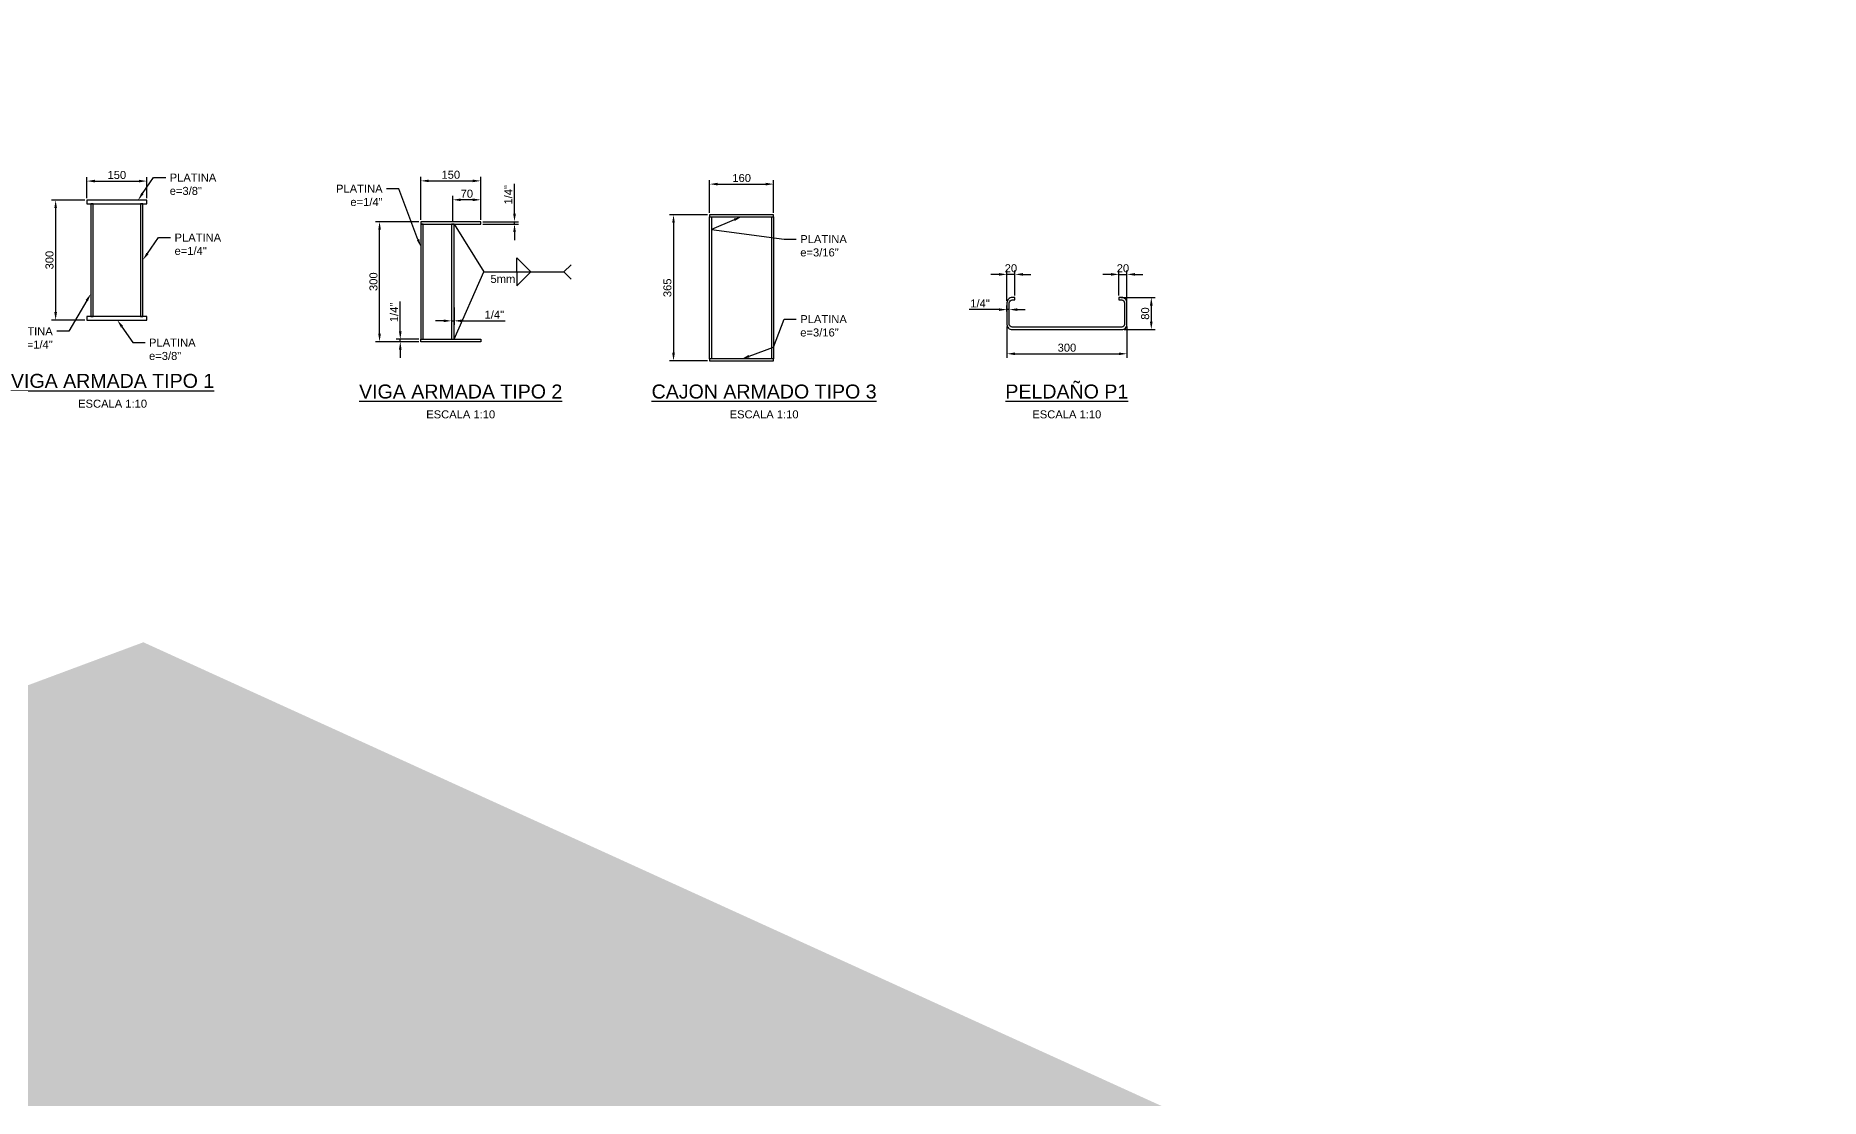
# Model space of a CAD drawing. Header units: millimetres. Extents: x -1367288 to 157996, y -18171 to 61708.
# Drawn here: x 15798 to 20259, y 16647 to 19303 of the extents above; entities that cross this region are included whole.
import ezdxf
from ezdxf import colors
from ezdxf.entities.mleader import LeaderData, LeaderLine
from ezdxf.enums import TextEntityAlignment as Align
from ezdxf.math import Vec2, Vec3

# ---------------------------------------------------------------- set-up
doc = ezdxf.new("R2010")
doc.units = ezdxf.units.MM
doc.header["$LTSCALE"] = 0.3
for name, color, linetype in [('EE-COTAS', 1, 'Continuous'), ('EE-TEXTO 1', 4, 'Continuous'), ('EE-TEXTO 2', 2, 'Continuous'), ('EE-V ARMADA TIPO 4', 223, 'Continuous'), ('SIM-COTAS', 1, 'Continuous'), ('SIM-PELDAÑOS', 5, 'Continuous'), ('SIM-PLATINAS', 2, 'Continuous'), ('SIM-PTE 300x1-4x150x3-8', 42, 'Continuous'), ('SIM-TUBO 365x160x3-16', 83, 'Continuous')]:
    doc.layers.add(name, color=color, linetype=linetype)
doc.styles.add('ARIAL EE', font='arial.ttf')
doc.styles.get("Standard").update_dxf_attribs({"font": 'arial.ttf'})
doc.dimstyles.new('EE 1_STANDAR', dxfattribs={"dimtxt": 2, "dimasz": 2, "dimexe": 1, "dimexo": 0.5, "dimgap": 0.5, "dimtad": 1, "dimdec": 0, "dimdsep": 46, "dimtxsty": 'ARIAL EE', "dimcen": 1.5, "dimclrd": 256, "dimclre": 256, "dimclrt": 2, "dimadec": 0, "dimazin": 0, "dimtfac": 1, "dimtdec": 0, "dimtix": 1, "dimtmove": 0, "dimatfit": 2, "dimfxl": 1, "dimlwd": -1, "dimlwe": -1, "dimarcsym": 0})

# ---------------------------------------------------------------- blocks, each defined once
blk = doc.blocks.new('*D251')
at = {"layer": 'SIM-COTAS', "transparency": 16777216}
for p, q in [((16756, 18838.3), (16647.9, 18838.3)), ((16657.9, 18558.3), (16657.9, 18818.3)), ((16756, 18538.3), (16647.9, 18538.3))]:
    blk.add_line(p, q, dxfattribs=at)
for points in [[(16654.6, 18818.3), (16661.2, 18818.3), (16657.9, 18838.3)], [(16654.6, 18558.3), (16661.2, 18558.3), (16657.9, 18538.3)]]:
    blk.add_solid(points, dxfattribs=at)
at = {"layer": 'SIM-COTAS', "color": 2, "transparency": 16777216, "insert": (16642.7, 18688.3), "char_height": 20, "attachment_point": 5, "rotation": 90, "style": 'ARIAL EE'}
blk.add_mtext('300', dxfattribs=at)
blk = doc.blocks.new('*D248')
at = {"layer": 'SIM-COTAS', "transparency": 16777216}
for p, q in [((16761, 18843.3), (16761, 18950.3)), ((16781, 18940.3), (16891, 18940.3)), ((16911, 18843.3), (16911, 18950.3))]:
    blk.add_line(p, q, dxfattribs=at)
for points in [[(16781, 18943.6), (16781, 18937), (16761, 18940.3)], [(16891, 18943.6), (16891, 18937), (16911, 18940.3)]]:
    blk.add_solid(points, dxfattribs=at)
at = {"layer": 'SIM-COTAS', "color": 2, "transparency": 16777216, "insert": (16836, 18955.5), "char_height": 20, "attachment_point": 5, "style": 'ARIAL EE'}
blk.add_mtext('150', dxfattribs=at)
blk = doc.blocks.new('*D247')
at = {"layer": 'SIM-COTAS', "transparency": 16777216}
for p, q in [((16995.2, 18858.3), (16995.2, 18932.7)), ((16916, 18838.3), (17005.2, 18838.3)), ((16916, 18832.3), (17005.2, 18832.3)), ((16995.2, 18832.3), (16995.2, 18838.3)), ((16995.2, 18812.3), (16995.2, 18792.3))]:
    blk.add_line(p, q, dxfattribs=at)
for points in [[(16991.9, 18858.3), (16998.6, 18858.3), (16995.2, 18838.3)], [(16991.9, 18812.3), (16998.6, 18812.3), (16995.2, 18832.3)]]:
    blk.add_solid(points, dxfattribs=at)
at = {"layer": 'SIM-COTAS', "color": 2, "transparency": 16777216, "insert": (16979.9, 18905.5), "char_height": 20, "attachment_point": 5, "rotation": 90, "style": 'ARIAL EE'}
blk.add_mtext('1/4"', dxfattribs=at)
blk = doc.blocks.new('*D250')
at = {"layer": 'SIM-COTAS', "transparency": 16777216}
for p, q in [((16709.7, 18564.3), (16709.7, 18638.7)), ((16756, 18544.3), (16699.7, 18544.3)), ((16756, 18538.3), (16699.7, 18538.3)), ((16709.7, 18538.3), (16709.7, 18544.3)), ((16709.7, 18518.3), (16709.7, 18498.3))]:
    blk.add_line(p, q, dxfattribs=at)
for points in [[(16706.3, 18564.3), (16713, 18564.3), (16709.7, 18544.3)], [(16706.3, 18518.3), (16713, 18518.3), (16709.7, 18538.3)]]:
    blk.add_solid(points, dxfattribs=at)
at = {"layer": 'SIM-COTAS', "color": 2, "transparency": 16777216, "insert": (16694.3, 18611.5), "char_height": 20, "attachment_point": 5, "rotation": 90, "style": 'ARIAL EE'}
blk.add_mtext('1/4"', dxfattribs=at)
blk = doc.blocks.new('*D249')
at = {"layer": 'SIM-COTAS', "transparency": 16777216}
for p, q in [((16838, 18623.4), (16838, 18580.4)), ((16844, 18623.4), (16844, 18580.4)), ((16818, 18590.4), (16798, 18590.4)), ((16838, 18590.4), (16844, 18590.4)), ((16864, 18590.4), (16972, 18590.4))]:
    blk.add_line(p, q, dxfattribs=at)
for points in [[(16818, 18593.8), (16818, 18587.1), (16838, 18590.4)], [(16864, 18593.8), (16864, 18587.1), (16844, 18590.4)]]:
    blk.add_solid(points, dxfattribs=at)
at = {"layer": 'SIM-COTAS', "color": 2, "transparency": 16777216, "insert": (16944.8, 18605.8), "char_height": 20, "attachment_point": 5, "style": 'ARIAL EE'}
blk.add_mtext('1/4"', dxfattribs=at)
blk = doc.blocks.new('TÍTULO')
at = {"layer": 'EE-TEXTO 1', "style": 'ARIAL EE'}
blk.add_attdef('%%UVISTAENPLANTA', text='', height=3.5, dxfattribs=at).set_placement((-0.54, 3.5), align=Align.CENTER)
at = {"layer": 'EE-TEXTO 2', "style": 'ARIAL EE'}
for tag, p in [('SUBTITULO', (-0.77, -1.27)), ('ESCALA1:100', (-0.32, -5.15))]:
    blk.add_attdef(tag, text='', height=2, dxfattribs=at).set_placement(p, align=Align.CENTER)
blk = doc.blocks.new('AWS-FILL')
for p, q in [((0, 0), (20, 0)), ((8.25, -3.5), (11.75, 0)), ((8.25, 0), (8.25, -3.5))]:
    blk.add_line(p, q)
at = {"layer": 'EE-TEXTO 2', "style": 'ARIAL EE', "flags": 12}
blk.add_attdef('VALOR_SOLDADURA', text='', height=2, dxfattribs=at).set_placement((7.83, -2.73), align=Align.RIGHT)
blk.add_attdef('DE-TANTO-CADA-TANTO', (12.68, -2.68), '', height=2, dxfattribs=at)
blk = doc.blocks.new('OBSERVACION')
for q in [(1.78, 1.78), (1.78, -1.78)]:
    blk.add_line((0, 0), q)
at = {"layer": 'EE-TEXTO 2', "style": 'ARIAL EE', "flags": 4}
blk.add_attdef('OBSERVACION', (2.3, -1.07), '', height=2, dxfattribs=at)
blk = doc.blocks.new('*D246')
at = {"layer": 'SIM-COTAS', "transparency": 16777216}
for p, q in [((16841, 18837.3), (16841, 18903)), ((16891, 18893), (16861, 18893)), ((16911, 18843.3), (16911, 18903))]:
    blk.add_line(p, q, dxfattribs=at)
for points in [[(16861, 18896.3), (16861, 18889.7), (16841, 18893)], [(16891, 18896.3), (16891, 18889.7), (16911, 18893)]]:
    blk.add_solid(points, dxfattribs=at)
at = {"layer": 'SIM-COTAS', "color": 2, "transparency": 16777216, "insert": (16876, 18908.2), "char_height": 20, "attachment_point": 5, "style": 'ARIAL EE'}
blk.add_mtext('70', dxfattribs=at)
blk = doc.blocks.new('*D252')
at = {"layer": 'SIM-COTAS', "transparency": 16777216}
for p, q in [((15926.2, 18897.2), (15926.2, 18949.8)), ((15946.2, 18939.8), (16056.2, 18939.8)), ((16076.2, 18897.2), (16076.2, 18949.8))]:
    blk.add_line(p, q, dxfattribs=at)
for points in [[(15946.2, 18943.1), (15946.2, 18936.4), (15926.2, 18939.8)], [(16056.2, 18943.1), (16056.2, 18936.4), (16076.2, 18939.8)]]:
    blk.add_solid(points, dxfattribs=at)
at = {"layer": 'SIM-COTAS', "color": 2, "transparency": 16777216, "insert": (16001.2, 18955), "char_height": 20, "attachment_point": 5, "style": 'ARIAL EE'}
blk.add_mtext('150', dxfattribs=at)
blk = doc.blocks.new('*D253')
at = {"layer": 'SIM-COTAS', "transparency": 16777216}
for p, q in [((15921.2, 18892.2), (15838.2, 18892.2)), ((15848.2, 18872.2), (15848.2, 18612.2)), ((15921.2, 18592.2), (15838.2, 18592.2))]:
    blk.add_line(p, q, dxfattribs=at)
for points in [[(15844.8, 18872.2), (15851.5, 18872.2), (15848.2, 18892.2)], [(15844.8, 18612.2), (15851.5, 18612.2), (15848.2, 18592.2)]]:
    blk.add_solid(points, dxfattribs=at)
at = {"layer": 'SIM-COTAS', "color": 2, "transparency": 16777216, "insert": (15832.9, 18742.2), "char_height": 20, "attachment_point": 5, "rotation": 90, "style": 'ARIAL EE'}
blk.add_mtext('300', dxfattribs=at)
blk = doc.blocks.new('*D254')
at = {"layer": 'SIM-COTAS', "transparency": 16777216}
for p, q in [((18226.1, 18576.7), (18226.1, 18498.1)), ((18526.1, 18576.7), (18526.1, 18498.1)), ((18246.1, 18508.1), (18506.1, 18508.1))]:
    blk.add_line(p, q, dxfattribs=at)
for points in [[(18246.1, 18511.4), (18246.1, 18504.8), (18226.1, 18508.1)], [(18506.1, 18511.4), (18506.1, 18504.8), (18526.1, 18508.1)]]:
    blk.add_solid(points, dxfattribs=at)
at = {"layer": 'SIM-COTAS', "color": 2, "transparency": 16777216, "insert": (18376.1, 18523.3), "char_height": 20, "attachment_point": 5, "style": 'ARIAL EE'}
blk.add_mtext('300', dxfattribs=at)
blk = doc.blocks.new('*D255')
at = {"layer": 'SIM-COTAS', "transparency": 16777216}
for p, q in [((18511.1, 18648.7), (18597, 18648.7)), ((18587, 18628.7), (18587, 18588.7)), ((18519.5, 18568.7), (18597, 18568.7))]:
    blk.add_line(p, q, dxfattribs=at)
for points in [[(18583.6, 18628.7), (18590.3, 18628.7), (18587, 18648.7)], [(18583.6, 18588.7), (18590.3, 18588.7), (18587, 18568.7)]]:
    blk.add_solid(points, dxfattribs=at)
at = {"layer": 'SIM-COTAS', "color": 2, "transparency": 16777216, "insert": (18571.8, 18608.7), "char_height": 20, "attachment_point": 5, "rotation": 90, "style": 'ARIAL EE'}
blk.add_mtext('80', dxfattribs=at)
blk = doc.blocks.new('*D256')
at = {"layer": 'SIM-COTAS', "transparency": 16777216}
for p, q in [((18206.1, 18618.5), (18131.7, 18618.5)), ((18226.1, 18613.7), (18226.1, 18628.5)), ((18232.1, 18618.5), (18226.1, 18618.5)), ((18232.1, 18613.7), (18232.1, 18628.5)), ((18252.1, 18618.5), (18272.1, 18618.5))]:
    blk.add_line(p, q, dxfattribs=at)
for points in [[(18206.1, 18621.8), (18206.1, 18615.2), (18226.1, 18618.5)], [(18252.1, 18621.8), (18252.1, 18615.2), (18232.1, 18618.5)]]:
    blk.add_solid(points, dxfattribs=at)
at = {"layer": 'SIM-COTAS', "color": 2, "transparency": 16777216, "insert": (18158.9, 18633.9), "char_height": 20, "attachment_point": 5, "style": 'ARIAL EE'}
blk.add_mtext('1/4"', dxfattribs=at)
blk = doc.blocks.new('*D257')
at = {"layer": 'SIM-COTAS', "transparency": 16777216}
for p, q in [((18206.1, 18706.6), (18186.1, 18706.6)), ((18226.1, 18640.7), (18226.1, 18716.6)), ((18246.1, 18706.6), (18226.1, 18706.6)), ((18246.1, 18653.7), (18246.1, 18716.6)), ((18266.1, 18706.6), (18286.1, 18706.6))]:
    blk.add_line(p, q, dxfattribs=at)
for points in [[(18206.1, 18709.9), (18206.1, 18703.2), (18226.1, 18706.6)], [(18266.1, 18709.9), (18266.1, 18703.2), (18246.1, 18706.6)]]:
    blk.add_solid(points, dxfattribs=at)
at = {"layer": 'SIM-COTAS', "color": 2, "transparency": 16777216, "insert": (18236.1, 18721.8), "char_height": 20, "attachment_point": 5, "style": 'ARIAL EE'}
blk.add_mtext('20', dxfattribs=at)
blk = doc.blocks.new('*D258')
at = {"layer": 'SIM-COTAS', "transparency": 16777216}
for p, q in [((18486.1, 18706.6), (18466.1, 18706.6)), ((18506.1, 18653.7), (18506.1, 18716.6)), ((18506.1, 18706.6), (18526.1, 18706.6)), ((18526.1, 18640.7), (18526.1, 18716.6)), ((18546.1, 18706.6), (18566.1, 18706.6))]:
    blk.add_line(p, q, dxfattribs=at)
for points in [[(18486.1, 18709.9), (18486.1, 18703.2), (18506.1, 18706.6)], [(18546.1, 18709.9), (18546.1, 18703.2), (18526.1, 18706.6)]]:
    blk.add_solid(points, dxfattribs=at)
at = {"layer": 'SIM-COTAS', "color": 2, "transparency": 16777216, "insert": (18516.1, 18721.8), "char_height": 20, "attachment_point": 5, "style": 'ARIAL EE'}
blk.add_mtext('20', dxfattribs=at)
blk = doc.blocks.new('*D660')
at = {"layer": 'EE-COTAS', "transparency": 16777216}
for p, q in [((17478, 18855.5), (17382.7, 18855.5)), ((17392.7, 18835.5), (17392.7, 18510.5)), ((17478, 18490.5), (17382.7, 18490.5))]:
    blk.add_line(p, q, dxfattribs=at)
for points in [[(17389.4, 18835.5), (17396, 18835.5), (17392.7, 18855.5)], [(17389.4, 18510.5), (17396, 18510.5), (17392.7, 18490.5)]]:
    blk.add_solid(points, dxfattribs=at)
at = {"layer": 'EE-COTAS', "color": 2, "transparency": 16777216, "insert": (17377.5, 18673), "char_height": 20, "attachment_point": 5, "rotation": 90, "style": 'ARIAL EE'}
blk.add_mtext('365', dxfattribs=at)
blk = doc.blocks.new('*D659')
at = {"layer": 'EE-COTAS', "transparency": 16777216}
for p, q in [((17483, 18860.5), (17483, 18942.2)), ((17503, 18932.2), (17623, 18932.2)), ((17643, 18860.5), (17643, 18942.2))]:
    blk.add_line(p, q, dxfattribs=at)
for points in [[(17503, 18935.5), (17503, 18928.9), (17483, 18932.2)], [(17623, 18935.5), (17623, 18928.9), (17643, 18932.2)]]:
    blk.add_solid(points, dxfattribs=at)
at = {"layer": 'EE-COTAS', "color": 2, "transparency": 16777216, "insert": (17563, 18947.4), "char_height": 20, "attachment_point": 5, "style": 'ARIAL EE'}
blk.add_mtext('160', dxfattribs=at)

msp = doc.modelspace()

# ---------------------------------------------------------------- hatches: boundary and pattern name
at = {"layer": 'SIM-COTAS'}
h = msp.add_hatch(dxfattribs=at)
h.set_pattern_fill('ANGLE', color=256)
h.set_pattern_definition([(0, (0, 0), (0, 6.985), [5.08, -1.905]), (90, (0, 0), (-6.985, 4e-16), [5.08, -1.905])])
edge = h.paths.add_edge_path()
edge.add_line((16067.5, 17787), (6817.4, 14343.3))
edge.add_line((6817.4, 14343.3), (7325.6, 10420.5))
edge.add_line((7325.6, 10420.5), (17529.6, 10420.5))
edge.add_arc((5217.5, 9809.3), 12327.3, -9.54019, 2.84196, ccw=False)
edge.add_line((17374.3, 7766.2), (20929.5, 15572.8))
edge.add_line((20929.5, 15572.8), (16067.5, 17787))
edge = h.paths.add_edge_path(flags=17)
edge.add_arc((7571.2, 10829), 9966.8, 357.6514, 401.32551)

# ---------------------------------------------------------------- linework, layer by layer
at = {"layer": 'EE-V ARMADA TIPO 4'}
for points in [[(16911, 18838.3), (16761, 18838.3), (16761, 18832.3), (16911, 18832.3)], [(16844, 18832.3), (16838, 18832.3), (16838, 18544.3), (16844, 18544.3)], [(16911, 18538.3), (16761, 18538.3), (16761, 18544.3), (16911, 18544.3)]]:
    msp.add_lwpolyline(points, close=True, dxfattribs=at)
at = {"layer": 'SIM-PELDAÑOS'}
msp.add_lwpolyline([(18506.1, 18642.7), (18513.1, 18642.7, -0.414214), (18520.1, 18635.7), (18520.1, 18581.7, -0.414214), (18513.1, 18574.7), (18239.1, 18574.7, -0.414214), (18232.1, 18581.7), (18232.1, 18635.7, -0.414214), (18239.1, 18642.7), (18246.1, 18642.7), (18246.1, 18648.7), (18239.1, 18648.7, 0.414214), (18226.1, 18635.7), (18226.1, 18581.7, 0.414214), (18239.1, 18568.7), (18513.1, 18568.7, 0.414214), (18526.1, 18581.7), (18526.1, 18635.7, 0.414214), (18513.1, 18648.7), (18506.1, 18648.7)], format="xyb", close=True, dxfattribs=at)
at = {"layer": 'SIM-PLATINAS'}
msp.add_lwpolyline([(16767, 18832.3), (16761, 18832.3), (16761, 18544.3), (16767, 18544.3)], close=True, dxfattribs=at)
at = {"layer": 'SIM-PTE 300x1-4x150x3-8', "elevation": 0.6}
for points in [[(15926.2, 18882.7), (16076.2, 18882.7), (16076.2, 18892.2), (15926.2, 18892.2)], [(15936.2, 18601.7), (15942.2, 18601.7), (15942.2, 18882.7), (15936.2, 18882.7)], [(16060.2, 18601.7), (16066.2, 18601.7), (16066.2, 18882.7), (16060.2, 18882.7)], [(15926.2, 18592.2), (16076.2, 18592.2), (16076.2, 18601.7), (15926.2, 18601.7)]]:
    msp.add_lwpolyline(points, close=True, dxfattribs=at)
at = {"layer": 'SIM-TUBO 365x160x3-16'}
for points in [[(17643, 18855.5), (17483, 18855.5), (17483, 18850.8), (17643, 18850.8)], [(17487.7, 18495.2), (17483, 18495.2), (17483, 18850.8), (17487.7, 18850.8)], [(17643, 18495.2), (17638.3, 18495.2), (17638.3, 18850.8), (17643, 18850.8)], [(17643, 18495.2), (17483, 18495.2), (17483, 18490.5), (17643, 18490.5)]]:
    msp.add_lwpolyline(points, close=True, dxfattribs=at)

# ---------------------------------------------------------------- block references
at = {"layer": 'EE-TEXTO 1'}
ref = msp.add_blockref('TÍTULO', (15990.5, 18440.4, 0.6), dxfattribs=dict(at, xscale=10, yscale=10, zscale=10))
ref.add_attrib('%%UTÍTULO', '%%UVIGA ARMADA TIPO 1', dxfattribs={"height": 35, "style": 'ARIAL EE'}).set_placement((15990.5, 18440.4, 0.6), align=Align.MIDDLE_CENTER)
ref.add_attrib('ESCALA', 'ESCALA 1:10', dxfattribs={"layer": 'EE-TEXTO 2', "height": 20, "style": 'ARIAL EE'}).set_placement((15990.5, 18383.4, 0.6), align=Align.MIDDLE_CENTER)
ref = msp.add_blockref('TÍTULO', (16860.7, 18413.8), dxfattribs=dict(at, xscale=10, yscale=10, zscale=10))
ref.add_attrib('%%UTÍTULO', '%%UVIGA ARMADA TIPO 2', dxfattribs={"height": 35, "style": 'ARIAL EE'}).set_placement((16860.7, 18413.8), align=Align.MIDDLE_CENTER)
ref.add_attrib('ESCALA', 'ESCALA 1:10', dxfattribs={"layer": 'EE-TEXTO 2', "height": 20, "style": 'ARIAL EE'}).set_placement((16860.7, 18356.7), align=Align.MIDDLE_CENTER)
ref = msp.add_blockref('TÍTULO', (17619.1, 18413.8), dxfattribs=dict(at, xscale=10, yscale=10, zscale=10))
ref.add_attrib('%%UTÍTULO', '%%UCAJON ARMADO TIPO 3', dxfattribs={"height": 35, "style": 'ARIAL EE'}).set_placement((17619.1, 18413.8), align=Align.MIDDLE_CENTER)
ref.add_attrib('ESCALA', 'ESCALA 1:10', dxfattribs={"layer": 'EE-TEXTO 2', "height": 20, "style": 'ARIAL EE'}).set_placement((17619.1, 18356.7), align=Align.MIDDLE_CENTER)
ref = msp.add_blockref('TÍTULO', (18375.8, 18413.8), dxfattribs=dict(at, xscale=10, yscale=10, zscale=10))
ref.add_attrib('%%UTÍTULO', '%%UPELDAÑO P1', dxfattribs={"height": 35, "style": 'ARIAL EE'}).set_placement((18375.8, 18413.8), align=Align.MIDDLE_CENTER)
ref.add_attrib('ESCALA', 'ESCALA 1:10', dxfattribs={"layer": 'EE-TEXTO 2', "height": 20, "style": 'ARIAL EE'}).set_placement((18375.8, 18356.7), align=Align.MIDDLE_CENTER)
at = {"layer": 'SIM-COTAS', "xscale": -10, "yscale": 10, "zscale": 10, "rotation": 180}
msp.add_blockref('AWS-FILL', (16918.9, 18712.6), dxfattribs=at)
at = {"layer": 'SIM-COTAS', "xscale": 10, "yscale": 10, "zscale": 10}
msp.add_blockref('AWS-FILL', (16918.9, 18712.6), dxfattribs=at).add_auto_attribs({'VALOR_SOLDADURA': '5mm'})
msp.add_blockref('OBSERVACION', (17118.9, 18712.6), dxfattribs=at)

# ---------------------------------------------------------------- dimensions: what is measured, and where the dimension line sits
at = {"layer": 'EE-COTAS'}
dim = msp.add_linear_dim(base=(17643, 18932.2), p1=(17483, 18855.5), p2=(17643, 18855.5), dimstyle='EE 1_STANDAR', dxfattribs=at)
dim.commit()
dim.dimension.update_dxf_attribs({"geometry": '*D659', "text_midpoint": (17563, 18932.2), "dimtype": 160})
dim = msp.add_linear_dim(base=(17392.7, 18490.5), p1=(17483, 18855.5), p2=(17483, 18490.5), angle=90, dimstyle='EE 1_STANDAR', dxfattribs=at)
dim.commit()
dim.dimension.update_dxf_attribs({"geometry": '*D660', "text_midpoint": (17392.7, 18673), "dimtype": 160})
at = {"layer": 'SIM-COTAS'}
for base, p1, p2, picture, middle in [((16076.2, 18939.8, 0.6), (15926.2, 18892.2, 0.6), (16076.2, 18892.2, 0.6), '*D252', (16001.2, 18939.8, 0.6)), ((16911, 18940.3), (16761, 18838.3), (16911, 18838.3), '*D248', (16836, 18940.3)), ((16841, 18893), (16911, 18838.3), (16841, 18832.3), '*D246', (16876, 18893))]:
    dim = msp.add_linear_dim(base=base, p1=p1, p2=p2, dimstyle='EE 1_STANDAR', dxfattribs=at)
    dim.commit()
    dim.dimension.update_dxf_attribs({"geometry": picture, "text_midpoint": middle, "dimtype": 160})
for base, p1, p2, angle, picture, middle in [((16995.2, 18838.3), (16911, 18832.3), (16911, 18838.3), 90, '*D247', (16995.2, 18905.5)), ((16709.7, 18538.3), (16761, 18544.3), (16761, 18538.3), 270, '*D250', (16709.7, 18611.5)), ((16838, 18590.4), (16844, 18628.4), (16838, 18628.4), 180, '*D249', (16944.8, 18590.4))]:
    dim = msp.add_linear_dim(base=base, p1=p1, p2=p2, angle=angle, text='1/4"', dimstyle='EE 1_STANDAR', dxfattribs=at)
    dim.commit()
    dim.dimension.update_dxf_attribs({"geometry": picture, "text_midpoint": middle, "dimtype": 160})
for base, p1, p2, picture, middle in [((15848.2, 18592.2), (15926.2, 18892.2, 0.6), (15926.2, 18592.2, 0.6), '*D253', (15832.9, 18742.2)), ((18587, 18568.7), (18506.1, 18648.7), (18514.5, 18568.7), '*D255', (18571.8, 18608.7))]:
    dim = msp.add_linear_dim(base=base, p1=p1, p2=p2, angle=90, dimstyle='EE 1_STANDAR', dxfattribs=at)
    dim.commit()
    dim.dimension.update_dxf_attribs({"geometry": picture, "text_midpoint": middle})
dim = msp.add_linear_dim(base=(16657.9, 18838.3), p1=(16761, 18538.3), p2=(16761, 18838.3), angle=90, dimstyle='EE 1_STANDAR', dxfattribs=at)
dim.commit()
dim.dimension.update_dxf_attribs({"geometry": '*D251', "text_midpoint": (16657.9, 18688.3), "dimtype": 160})
for base, p1, p2, picture, middle in [((18226.1, 18706.6), (18246.1, 18648.7), (18226.1, 18635.7), '*D257', (18236.1, 18721.8)), ((18526.1, 18706.6), (18506.1, 18648.7), (18526.1, 18635.7), '*D258', (18516.1, 18721.8)), ((18526.1, 18508.1), (18226.1, 18581.7), (18526.1, 18581.7), '*D254', (18376.1, 18523.3))]:
    dim = msp.add_linear_dim(base=base, p1=p1, p2=p2, dimstyle='EE 1_STANDAR', dxfattribs=at)
    dim.commit()
    dim.dimension.update_dxf_attribs({"geometry": picture, "text_midpoint": middle})
dim = msp.add_linear_dim(base=(18226.1, 18618.5), p1=(18232.1, 18608.7), p2=(18226.1, 18608.7), text='1/4"', dimstyle='EE 1_STANDAR', dxfattribs=at)
dim.commit()
dim.dimension.update_dxf_attribs({"geometry": '*D256', "text_midpoint": (18158.9, 18618.5), "dimtype": 160})

# ---------------------------------------------------------------- leaders
for points, override in [([(16844, 18832.3), (16918.9, 18712.6)], {"dimscale": 0, "dimgap": 0.8, "dimtad": 1, "dimfxl": 0.0015, "dimtfill": 1}), ([(16844, 18544.3), (16918.9, 18712.6)], {"dimscale": 0, "dimgap": 0.8, "dimtad": 1})]:
    msp.add_leader(points, dimstyle='EE 1_STANDAR', override=override, dxfattribs=at)
at = {"layer": 'SIM-COTAS', "linetype": 'Continuous'}
ml = msp.add_multileader_mtext('Standard', dxfattribs=at)
ml.set_content('\\A1;\\pxt10;{\\C2;CAJON ARMADO TIPO 3}', color=256)
ml.set_leader_properties()
ml.build(insert=Vec2(0, 0))
ml.multileader.update_dxf_attribs({"dogleg_length": 0.0025, "arrow_head_size": 100, "scale": 50})
ctx = ml.context
ctx.base_point, ctx.scale, ctx.char_height, ctx.arrow_head_size, ctx.landing_gap_size, ctx.plane_origin, ctx.plane_x_axis, ctx.plane_y_axis = Vec3(847.2, 19254.3, 0.6), 50, 100, 100, 50, Vec3(3668, 2126.2, 0.6), Vec3(0.999131, -0.041672), Vec3(0.041672, 0.999131)
notes = []
notes.append((ctx, [(1, (1, 1, 0), (655.2, 19262.3, 0.6), (0.999131, -0.041672), 192.2, [(0, [(317.3, 18455.2, 0.6)], 0, [])])]))
ctx.mtext.insert, ctx.mtext.text_direction, ctx.mtext.rotation, ctx.mtext.width, ctx.mtext.defined_height, ctx.mtext.flow_direction = Vec3(899.3, 19303.1, 0.6), Vec3(0.999131, -0.041672), 6.241501, 1204.019, 411.1, 5
ml = msp.add_multileader_mtext('Standard', dxfattribs=at)
ml.set_content('\\A1;{\\C2;PLATINA\\Pe=1/4"}', color=256)
ml.set_leader_properties()
ml.build(insert=Vec2(0, 0))
ml.multileader.update_dxf_attribs({"dogleg_length": 0.0025, "arrow_head_size": 20, "scale": 10})
ctx = ml.context
ctx.base_point, ctx.scale, ctx.char_height, ctx.arrow_head_size, ctx.landing_gap_size, ctx.plane_origin = Vec3(16541.2, 18920.6), 10, 20, 20, 10, Vec3(-1812.8, 23980.6)
ctx.text_align_type = 2
notes.append((ctx, [(1, (1, 1, 0), (16705.9, 18920.6), (-1, 0), 30.4, [(0, [(16761, 18775.2)], 0, [])])]))
ctx.mtext.insert, ctx.mtext.width, ctx.mtext.defined_height, ctx.mtext.alignment, ctx.mtext.flow_direction = Vec3(16665.5, 18930.8), 117.696, 82.2, 3, 5
ml = msp.add_multileader_mtext('Standard', dxfattribs=at)
ml.set_content('\\A1;{\\C2;PLATINA\\Pe=3/8"}', color=256)
ml.set_leader_properties()
ml.build(insert=Vec2(0, 0))
ml.multileader.update_dxf_attribs({"dogleg_length": 0.0025, "arrow_head_size": 20, "scale": 10})
ctx = ml.context
ctx.base_point, ctx.scale, ctx.char_height, ctx.arrow_head_size, ctx.landing_gap_size, ctx.plane_origin = Vec3(16123.3, 18948.4, 0.6), 10, 20, 20, 10, Vec3(-2018.6, 24007.8, 0.6)
notes.append((ctx, [(0, (1, 1, 0), (16092.9, 18948.4, 0.6), (1, 0), 30.4, [(0, [(16054, 18892.2, 0.6)], 0, [])])]))
ctx.mtext.insert, ctx.mtext.width, ctx.mtext.defined_height, ctx.mtext.flow_direction = Vec3(16133.3, 18958.6, 0.6), 117.696, 82.2, 5
ml = msp.add_multileader_mtext('Standard', dxfattribs=at)
ml.set_content('\\A1;{\\C2;PLATINA\\Pe=3/16"}', color=256)
ml.set_leader_properties()
ml.build(insert=Vec2(0, 0))
ml.multileader.update_dxf_attribs({"dogleg_length": 0.0025, "arrow_head_size": 20, "scale": 10})
ctx = ml.context
ctx.base_point, ctx.scale, ctx.char_height, ctx.arrow_head_size, ctx.landing_gap_size, ctx.plane_origin = Vec3(17699.5, 18794.6), 10, 20, 20, 10, Vec3(36216.8, 23878.4)
notes.append((ctx, [(1, (1, 1, 0), (17669.1, 18794.6), (1, 0), 30.4, [(3, [(17563, 18850.8), (17487.7, 18819)], 0, [])])]))
ctx.mtext.insert, ctx.mtext.rotation, ctx.mtext.width, ctx.mtext.defined_height, ctx.mtext.flow_direction = Vec3(17709.5, 18804.8), 6.283185, 117.696, 82.2, 5
ml = msp.add_multileader_mtext('Standard', dxfattribs=at)
ml.set_content('\\A1;{\\C2;PLATINA\\Pe=1/4"}', color=256)
ml.set_leader_properties()
ml.build(insert=Vec2(0, 0))
ml.multileader.update_dxf_attribs({"dogleg_length": 0.0025, "arrow_head_size": 20, "scale": 10})
ctx = ml.context
ctx.base_point, ctx.scale, ctx.char_height, ctx.arrow_head_size, ctx.landing_gap_size, ctx.plane_origin = Vec3(16135.4, 18798.4, 0.6), 10, 20, 20, 10, Vec3(-2006.5, 23857.8, 0.6)
notes.append((ctx, [(0, (1, 1, 0), (16105, 18798.4, 0.6), (1, 0), 30.4, [(0, [(16066.2, 18742.2, 0.6)], 0, [])])]))
ctx.mtext.insert, ctx.mtext.width, ctx.mtext.defined_height, ctx.mtext.flow_direction = Vec3(16145.4, 18808.6, 0.6), 117.696, 82.2, 5
ml = msp.add_multileader_mtext('Standard', dxfattribs=at)
ml.set_content('\\A1;{\\C2;PLATINA\\Pe=1/4"}', color=256)
ml.set_leader_properties()
ml.build(insert=Vec2(0, 0))
ml.multileader.update_dxf_attribs({"dogleg_length": 0.0025, "arrow_head_size": 20, "scale": 10})
ctx = ml.context
ctx.base_point, ctx.scale, ctx.char_height, ctx.arrow_head_size, ctx.landing_gap_size, ctx.plane_origin = Vec3(15716.5, 18564.4, 0.6), 10, 20, 20, 10, Vec3(-2286.5, 23773.9, 0.6)
ctx.text_align_type = 2
notes.append((ctx, [(1, (1, 1, 0), (15881.2, 18564.4, 0.6), (-1, 0), 30.4, [(0, [(15936.2, 18658.3, 0.6)], 0, [])])]))
ctx.mtext.insert, ctx.mtext.width, ctx.mtext.defined_height, ctx.mtext.alignment, ctx.mtext.flow_direction = Vec3(15840.9, 18574.5, 0.6), 117.696, 82.2, 3, 5
ml = msp.add_multileader_mtext('Standard', dxfattribs=at)
ml.set_content('\\A1;{\\C2;PLATINA\\Pe=3/16"}', color=256)
ml.set_leader_properties()
ml.build(insert=Vec2(0, 0))
ml.multileader.update_dxf_attribs({"dogleg_length": 0.0025, "arrow_head_size": 20, "scale": 10})
ctx = ml.context
ctx.base_point, ctx.scale, ctx.char_height, ctx.arrow_head_size, ctx.landing_gap_size, ctx.plane_origin = Vec3(17699.5, 18594.5), 10, 20, 20, 10, Vec3(36216.8, 23764.7)
notes.append((ctx, [(1, (1, 1, 0), (17669.1, 18594.5), (1, 0), 30.4, [(3, [(17563, 18495.2), (17643, 18524.9)], 0, [])])]))
ctx.mtext.insert, ctx.mtext.rotation, ctx.mtext.width, ctx.mtext.defined_height, ctx.mtext.flow_direction = Vec3(17709.5, 18604.7), 6.283185, 117.696, 82.2, 5
ml = msp.add_multileader_mtext('Standard', dxfattribs=at)
ml.set_content('\\A1;{\\C2;PLATINA\\Pe=3/8"}', color=256)
ml.set_leader_properties()
ml.build(insert=Vec2(0, 0))
ml.multileader.update_dxf_attribs({"dogleg_length": 0.0025, "arrow_head_size": 20, "scale": 10})
ctx = ml.context
ctx.base_point, ctx.scale, ctx.char_height, ctx.arrow_head_size, ctx.landing_gap_size, ctx.plane_origin = Vec3(16071.6, 18536, 0.6), 10, 20, 20, 10, Vec3(-2070.3, 13476.6, 0.6)
notes.append((ctx, [(0, (1, 1, 0), (16041.3, 18536, 0.6), (1, 0), 30.4, [(0, [(16002.4, 18592.2, 0.6)], 0, [])])]))
ctx.mtext.insert, ctx.mtext.rotation, ctx.mtext.width, ctx.mtext.defined_height, ctx.mtext.flow_direction = Vec3(16081.6, 18546.1, 0.6), 6.283185, 117.696, 82.2, 5
ml = msp.add_multileader_mtext('Standard', dxfattribs=at)
ml.set_content('\\A1;\\pxt10;{\\C2;PTE 400x200x9mm}', color=256)
ml.set_leader_properties()
ml.build(insert=Vec2(0, 0))
ml.multileader.update_dxf_attribs({"dogleg_length": 0.0025, "arrow_head_size": 100, "scale": 50})
ctx = ml.context
ctx.base_point, ctx.scale, ctx.char_height, ctx.arrow_head_size, ctx.landing_gap_size, ctx.plane_origin = Vec3(1491.5, 17052.5, 0.6), 50, 100, 100, 50, Vec3(-2728.8, 727.3, 0.6)
notes.append((ctx, [(0, (1, 1, 0), (1299.3, 17052.5, 0.6), (1, 0), 192.2, [(0, [(1299.4, 17267, 0.6)], 0, [])])]))
ctx.mtext.insert, ctx.mtext.width, ctx.mtext.defined_height, ctx.mtext.flow_direction = Vec3(1541.5, 17103.3, 0.6), 1051.855, 411.1, 5
for ctx, leaders in notes:
    for number, flags, end, landing, length, lines in leaders:
        leader = LeaderData()
        leader.index, (leader.has_last_leader_line, leader.has_dogleg_vector, leader.attachment_direction) = number, flags
        leader.last_leader_point, leader.dogleg_vector, leader.dogleg_length = Vec3(end), Vec3(landing), length
        for number, points, colour, breaks in lines:
            line = LeaderLine()
            line.index, line.vertices, line.color, line.breaks = number, Vec3.list(points), colors.encode_raw_color(colour), breaks
            leader.lines.append(line)
        ctx.leaders.append(leader)

# ---------------------------------------------------------------- next in the draw order: leaders
ml = msp.add_multileader_mtext('Standard', dxfattribs=at)
ml.set_content('\\A1;{\\C2;PLATINA e = 1"}', color=256)
ml.set_leader_properties()
ml.build(insert=Vec2(0, 0))
ml.multileader.update_dxf_attribs({"dogleg_length": 0.0025, "arrow_head_size": 30, "scale": 15})
ctx = ml.context
ctx.base_point, ctx.scale, ctx.char_height, ctx.arrow_head_size, ctx.landing_gap_size, ctx.plane_origin = Vec3(22608, 16767.7, -2.5), 15, 30, 30, 15, Vec3(52855.3, 22504.2, -2.5)
ctx.text_align_type = 2
notes = []
notes.append((ctx, [(0, (1, 1, 0), (22855.1, 16767.7, -2.5), (-1, 0), 45.6, [(0, [(22855.1, 16647.3, -2.5)], 0, [])])]))
ctx.mtext.insert, ctx.mtext.rotation, ctx.mtext.width, ctx.mtext.defined_height, ctx.mtext.alignment, ctx.mtext.flow_direction = Vec3(22794.5, 16782.9, -2.5), 6.283185, 180.376, 126.9, 3, 5
ctx.mtext.has_bg_fill, ctx.mtext.bg_color, ctx.mtext.bg_scale_factor, ctx.mtext.bg_transparency, ctx.mtext.use_window_bg_color = 1, -1027028792, 1.5, 0, 1
for ctx, leaders in notes:
    for number, flags, end, landing, length, lines in leaders:
        leader = LeaderData()
        leader.index, (leader.has_last_leader_line, leader.has_dogleg_vector, leader.attachment_direction) = number, flags
        leader.last_leader_point, leader.dogleg_vector, leader.dogleg_length = Vec3(end), Vec3(landing), length
        for number, points, colour, breaks in lines:
            line = LeaderLine()
            line.index, line.vertices, line.color, line.breaks = number, Vec3.list(points), colors.encode_raw_color(colour), breaks
            leader.lines.append(line)
        ctx.leaders.append(leader)

doc.saveas('drawing.dxf')
